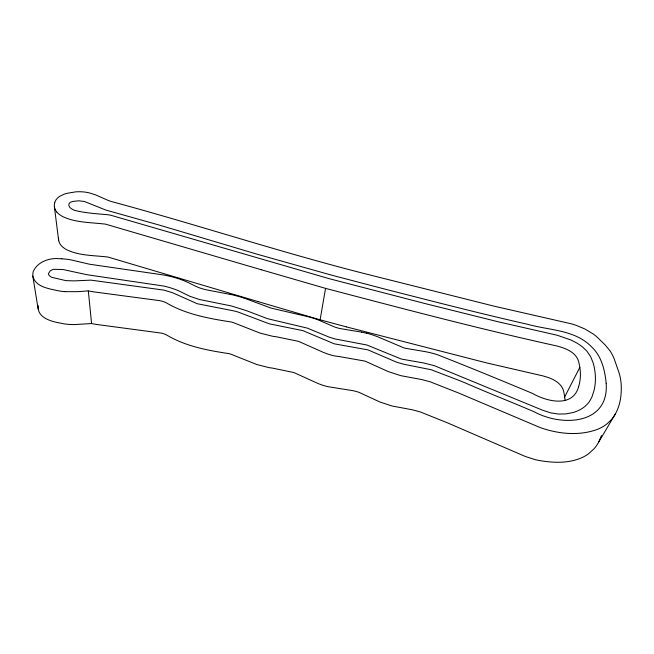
<?xml version="1.0" encoding="UTF-8"?>
<svg xmlns="http://www.w3.org/2000/svg" width="654" height="654" viewBox="0 0 654 654"><rect width="100%" height="100%" fill="white"/><g stroke="black" fill="none" stroke-linecap="round" stroke-linejoin="round"><path stroke-width="0.98" d="M346.35 326.869L320.108 319.814L325.553 288.365L261.224 269.734M38.267 305.68C36.714 317.607 51.38 321.637 60.528 323.117A38.169 26.83 -5.1 0 0 69.308 324.425L72.48 324.564A59.424 41.243 -4.5 0 0 74.417 324.572L90.604 323.599A15.067 11.012 -5.5 0 1 90.939 323.583L91.053 323.575A5.633 4.088 -5.2 0 1 91.413 323.567M578.643 386.645C572.798 408.055 546.711 401.597 532.569 393.446C500.8 380.211 468.967 367.033 436.921 354.533A85.461 66.504 19.4 0 0 425.836 351.754L404.785 348.165A20.658 15.034 15.7 0 1 403.6 347.756L380.522 337.987A71.638 55.631 13.3 0 0 366.567 333.148M54.715 202.552L54.846 202.16A17.789 11.412 -2.6 0 1 59.939 196.208L63.928 194.312A28.122 18.173 -2.5 0 1 66.863 193.347L75.741 191.851A34.073 22.113 -2.6 0 1 79.886 191.736L81.734 191.794A29.921 19.367 -2.5 0 1 89.067 192.824L95.541 194.835L107.379 200.075A42.494 26.847 0.4 0 0 109.243 200.803L109.692 200.966A26.462 16.857 -0.1 0 0 111.777 201.62A14.887 9.54 -0.5 0 0 112.463 201.808C199.135 225.262 284.433 253.58 371.57 275.391L494.481 306.26L571.858 323.934A71.556 49.753 24.4 0 1 576.648 325.504L584.774 328.937L593.039 333.867A37.343 25.392 23.8 0 1 597.887 337.84A33.101 22.44 23.8 0 1 598.762 338.682L605.408 345.198L609.781 350.56A44.905 30.713 24.1 0 1 611.891 353.986L612.479 355.081A65.392 45.298 23.5 0 1 614.22 358.932L618.978 372.6A56.309 39.027 24.4 0 1 619.387 373.941A74.883 52.434 23.8 0 1 620.769 380.505L620.883 381.372A91.519 64.607 23.1 0 1 621.235 385.525C621.594 395.13 620.262 405.063 615.569 413.581L598.459 442.488A70.869 51.502 25.1 0 1 595.974 446.371A63.397 46.009 25.6 0 1 593.955 448.897L588.347 453.941A56.824 41.21 26 0 1 579.346 458.724C565.914 463.678 551.167 462.762 537.343 460.13A47.292 34.678 26 0 1 535.52 459.737L525.791 456.639A77.385 55.688 25.1 0 1 522.979 455.47L447.442 422.827L420.301 411.938L412.502 409.829L392.032 405.987L380.056 402.055A42.412 32.128 16.1 0 1 378.331 401.262L359.365 392.523A10.145 7.971 14 0 0 358.588 392.163L353.593 390.79L330.548 387.078A34.915 26.626 11.3 0 1 327.441 386.547L323.91 385.607A50.276 37.907 11.5 0 1 319.831 384.2A49.328 37.221 11.5 0 1 317.452 383.236L294.292 372.747A16.873 13.26 8.1 0 0 293.319 372.428L272.587 368.137A39.379 31.384 6.3 0 0 270.895 367.891L270.519 367.842A40.867 30.73 6.8 0 1 268.851 367.605L256.769 364.523L231.451 354.403A43.205 33.975 1.8 0 0 229.897 353.912A25.31 19.669 2.5 0 0 228.949 353.642C207.244 350.323 185.417 346.285 166.312 334.832A50.178 38.3 -3.5 0 0 165.11 334.308L163.925 333.834A12.876 9.655 -1.6 0 0 163.271 333.614L163.001 333.532A24.214 18.271 -2.1 0 0 161.366 333.107L98.174 324.67A67.1 46.835 -2.5 0 1 95.656 324.294L91.585 323.575L88.315 290.916L92.549 291.659A69.618 47.023 -1.8 0 0 95.165 292.06L159.429 300.611A22.8 16.669 -1.2 0 1 160.835 300.897L162.813 301.42A13.391 9.736 -0.8 0 1 163.492 301.641L164.726 302.123A52.214 38.709 -2.7 0 1 165.969 302.663C185.9 314.345 208.552 318.498 231.066 321.956A33.248 25.212 2.8 0 1 233.666 322.741L260.006 333.082L272.571 336.246A42.436 30.934 7 0 0 274.304 336.499L274.696 336.548A40.981 31.735 6.6 0 1 276.462 336.802L298.02 341.241A17.552 13.391 8.2 0 1 299.025 341.568L323.141 352.277A51.233 37.474 11.3 0 0 327.319 353.879A52.222 38.169 11.4 0 0 329.861 354.705L331.537 355.187A27.811 20.691 11.2 0 0 333.54 355.67A36.281 26.83 11.2 0 0 336.777 356.234L338.944 356.52A19.326 14.87 11.9 0 1 339.565 356.61L364.687 361.057A12.966 9.908 13.6 0 1 365.938 361.507A10.554 8.052 13.6 0 1 366.747 361.875L386.514 370.802A44.071 32.381 15.7 0 0 388.312 371.619L400.788 375.658L422.083 379.639L430.209 381.813L458.519 392.964L538.307 426.784A74.883 52.443 24.3 0 0 541.365 427.994C559.554 434.182 580.278 436.095 598.443 428.967A59.081 41.57 25 0 0 607.329 423.563L610.991 420.056A68.842 48.494 24.5 0 0 615.545 413.573M601.516 435.539L598.459 442.488M565.007 400.15A75.145 55.181 22.3 0 0 564.664 396.953L579.836 367.368A76.126 54.159 21.6 0 0 579.092 363.64C577.752 353.904 568.04 349.097 559.538 346.767A75.169 53.759 25.2 0 0 557.044 346.015C479.39 328.913 402.447 308.582 325.553 288.365M61.868 258.788L56.546 258.567A19.694 13.432 -5.2 0 0 55.157 258.583C46.467 258.878 36.886 263.063 33.313 271.484A17.078 11.649 -5.5 0 0 32.994 272.448L32.79 275.914L38.145 309.113M65.147 291.659L77.981 291.668L87.293 290.94A15.663 11.11 -4.6 0 1 87.644 290.924L87.767 290.916A5.853 4.12 -4.3 0 1 88.135 290.907M361.637 332.167L362.807 332.396A79.404 62.007 13.5 0 1 366.134 333.123L366.551 333.229M230.143 294.365L206.664 289.902A66.52 45.666 4 0 1 204.816 289.46L201.285 288.463A37.777 26.422 3.3 0 1 195.105 286.002L188.646 282.773A70.444 51.87 -1.7 0 0 183.496 280.533L180.332 279.348A87.325 64.86 -2.4 0 0 169.296 276.184L166.492 275.563A73.093 53.816 -1.9 0 0 159.625 274.402L91.135 264.461A40 26.757 -2.2 0 1 89.369 264.183L71.008 259.891A54.862 38.267 -6.1 0 0 61.86 258.812M261.175 269.718L105.842 224.24A8.567 5.69 -1.9 0 0 104.542 224.02L104.321 223.995A32.177 21.672 -2.5 0 0 102.703 223.848C89.206 222.368 74.858 222.483 62.4 216.433A27.443 17.625 -2.2 0 1 57.544 212.844L57.307 212.599A19.571 12.581 -2.6 0 1 56.767 211.994M258.134 301.617L320.108 319.814M258.085 301.6L108.278 257.128A8.265 5.673 -2.5 0 0 107.027 256.916L106.815 256.891A31.016 21.582 -3.2 0 0 105.253 256.752C92.23 255.362 78.349 255.534 66.365 249.583A26.487 17.601 -2.9 0 1 61.672 246.018L61.435 245.781A18.876 12.565 -3.2 0 1 60.634 244.817A21.476 14.29 -3.1 0 1 58.541 237.974M243.37 297.832L269.473 307.503A29.814 21.353 7.1 0 0 272.023 308.32L309.326 317.01A78.611 61.1 8 0 1 318.702 320.125L334.496 326.959A37.016 26.626 11.2 0 0 339.827 328.504L352.016 330.597A151.417 124.464 14.7 0 1 361.637 332.158M346.506 326.918L486.601 362.905L542.975 375.911A72.242 53.219 26.2 0 1 545.379 376.639C553.644 378.895 562.931 383.8 564.018 393.275A73.256 53.742 22.4 0 1 564.68 396.953M32.814 276.062C35.202 286.321 47.317 288.414 56.023 290.286A39.641 26.994 -4.2 0 0 65.147 291.651M54.429 207.155L58.647 240.361M579.82 367.36A78.096 55.606 21.5 0 1 578.635 386.637M56.775 211.994A22.154 14.241 -2.4 0 1 54.764 202.56M230.151 294.341A126.623 99.408 0.4 0 1 243.362 297.848M58.5 237.974A21.1 14.036 -3.1 0 1 58.525 237.615M606.184 383.277C609.144 424.675 562.146 426.98 534.285 411.84C511.526 402.063 488.432 393.079 465.738 383.138A437.894 410.941 63 0 0 457.988 379.982L431.256 369.763L404.074 364.311L396.88 362.308L367.891 349.857L334.243 343.824L302.843 330.63L269.342 323.836L238.318 312.13A46.033 34.85 2.9 0 0 232.979 310.732L197.148 303.701L172.73 292.788L163.745 290.098L90.939 280.133L74.245 280.885L65.948 280.64L51.568 277.28L49.344 275.702L48.314 273.887L50.162 270.903L53.072 269.325L62.866 269.497L86.941 274.713L163.614 286.035A75.153 55.901 -2.6 0 1 170.465 287.825L172.64 288.52A64.452 47.66 -2.1 0 1 176.474 289.926A54.282 39.943 -1.6 0 1 180.684 291.79L189.627 296.18L199.184 299.434L231.516 306.007L246.108 310.536L267.592 318.702L307.274 328.104L328.946 337.047L334.832 338.903L366.992 345.034L401.36 359.062L423.277 362.896L434.24 365.635L542.583 410.213L550.652 412.87L558.581 414.056L566.16 413.892L573.182 412.502A47.709 33.616 24.1 0 0 588.935 402.292L591.813 397.321L593.995 390.626A93.857 66.871 21.5 0 0 594.6 369.257A92.124 65.588 21.6 0 0 593.104 362.749L590.57 356.512L586.957 351.239L582.395 346.808L577.024 343.097L570.958 339.998L557.249 335.257L498.168 321.784L423.923 303.276L329.093 278.653L111.335 215.395A22.825 15.148 -1.9 0 0 107.787 214.733C97.274 213.776 86.655 213.188 76.338 210.776C72.758 210.424 65.735 205.985 70.191 202.372A13.072 8.445 -2.5 0 1 73.24 201.383L78.848 200.803L84.48 201.506L105.646 209.999L159.601 225.172L256.997 254.169L331.733 275.187L384.511 289.011C432.204 301.118 479.823 313.519 527.827 324.343C549.319 330.393 574.931 329.698 591.42 346.718C601.492 355.833 604.934 370.254 606.184 383.277"/></g></svg>
